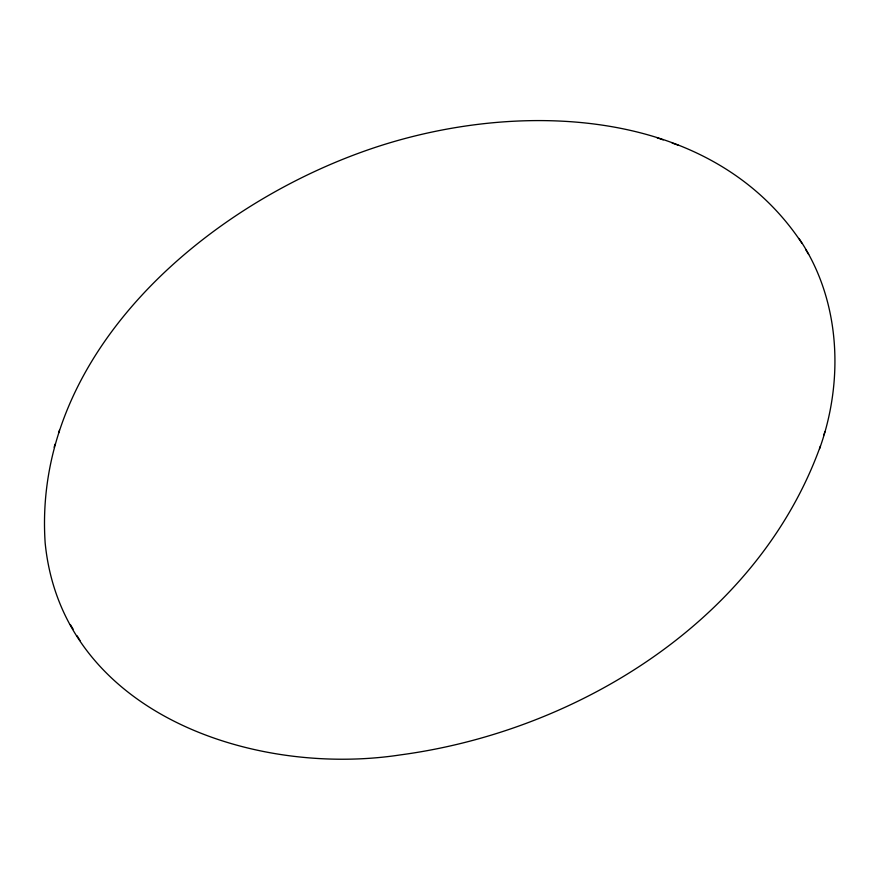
<?xml version="1.0" encoding="UTF-8"?>
<svg xmlns="http://www.w3.org/2000/svg" width="879" height="879" viewBox="0 0 879 879"><rect width="100%" height="100%" fill="white"/><g stroke="black" fill="none" stroke-linecap="round" stroke-linejoin="round"><path stroke-width="1.32" d="M801.824 243.12C709.364 103.381 511.16 99.931 367.664 149.979C203.62 207.07 32.49 354.237 45.159 542.958C61.959 712.825 253.053 777.432 400.417 754.896C578.184 731.075 757.819 620.069 820.448 445.983M819.547 448.795C844.148 380.387 840.599 299.662 798.989 238.462M54.124 447.246L55.113 444.137M823.887 434.863L824.876 431.754M58.552 433.017L59.453 430.205M657.074 137.75L663.195 139.904M672.171 143.057L678.313 145.222M805.889 249.867L808.647 254.405M70.353 624.595L73.111 629.133M77.176 635.88L80.011 640.538"/></g></svg>
